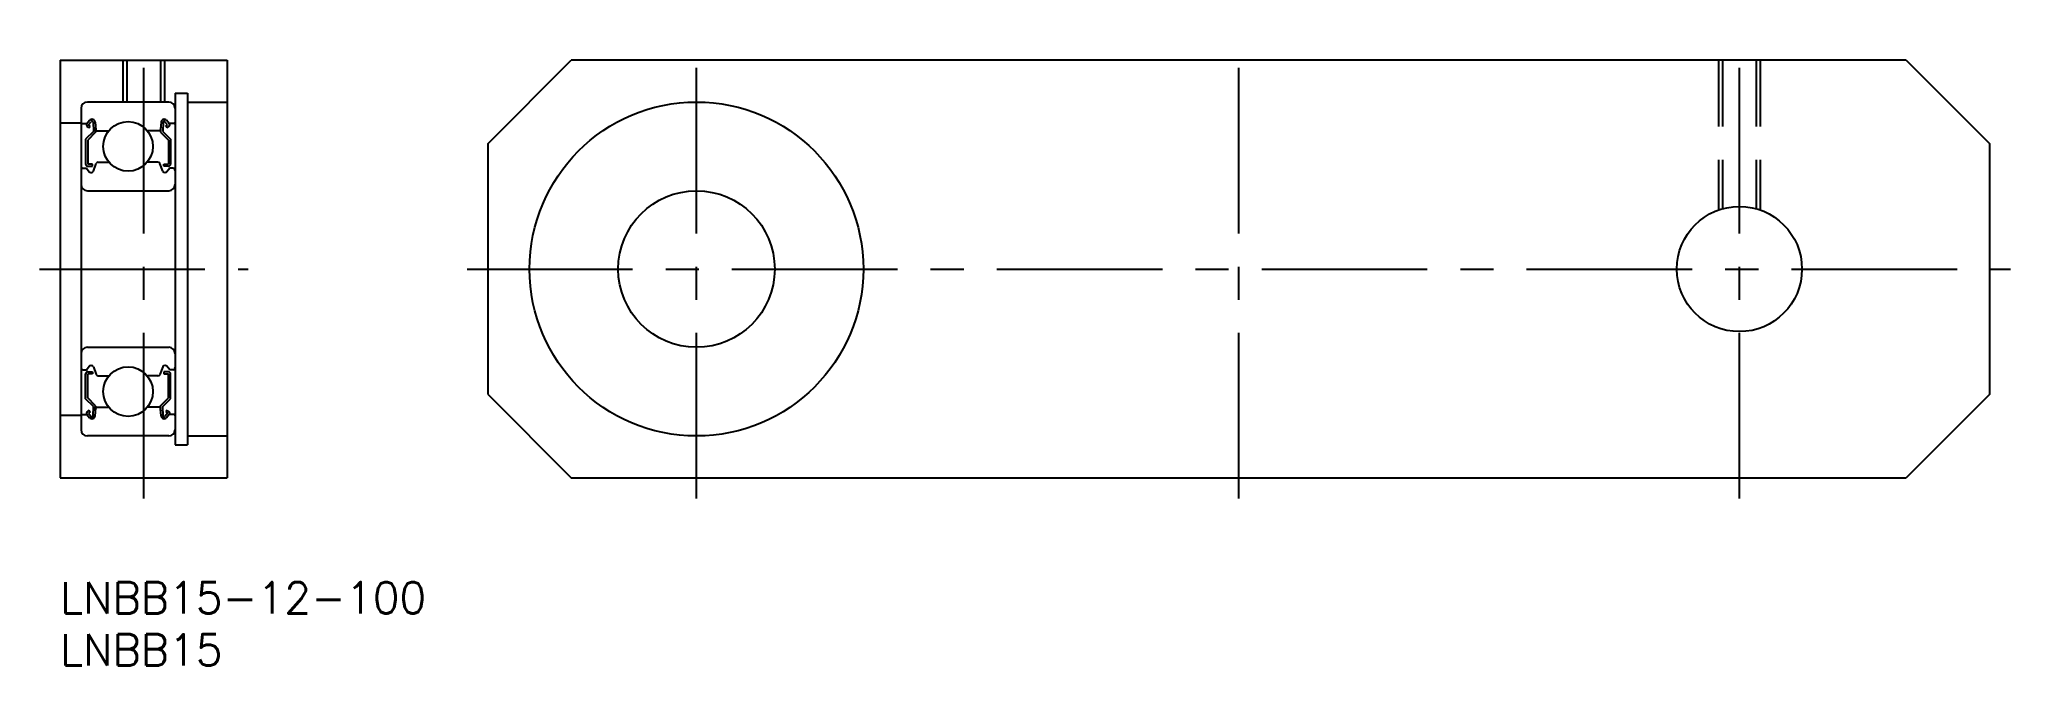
# Model space of a CAD drawing. Extents: x -2 to 187, y -8 to 52.
import ezdxf

# ---------------------------------------------------------------- set-up
doc = ezdxf.new("R2010")
doc.units = 0
doc.header["$LTSCALE"] = 0.5
doc.linetypes.add('CENTER', pattern=[50.8, 31.75, -6.35, 6.35, -6.35])
doc.linetypes.add('DASHED', pattern=[19.05, 12.7, -6.35])
for name, color, linetype in [('MSM_CENTER', 1, 'CENTER'), ('MSM_CONTINUOUS', 7, 'CONTINUOUS'), ('MSM_DASHED', 4, 'DASHED'), ('MSM_PART_NUMBER', 7, 'CONTINUOUS')]:
    doc.layers.add(name, color=color, linetype=linetype)
doc.styles.get("Standard").update_dxf_attribs({"font": 'txt.shx', "height": 3, "bigfont": 'bigfont.shx'})

# ---------------------------------------------------------------- blocks, each defined once
blk = doc.blocks.new('*U19')
at = {"layer": 'MSM_PART_NUMBER'}
blk.add_text('LNBB15-12-100', height=3, dxfattribs=at).set_placement((0, -3))
blk = doc.blocks.new('*U20')
at = {"layer": 'MSM_PART_NUMBER'}
blk.add_text('LNBB15', height=3, dxfattribs=at).set_placement((0, -8))

msp = doc.modelspace()

# ---------------------------------------------------------------- linework, layer by layer
at = {"layer": 'MSM_CENTER'}
for p, q in [((8, 8), (8, 52)), ((61, 8), (61, 52)), ((113, 8), (113, 52)), ((161, 8), (161, 52)), ((-2, 30), (18, 30)), ((39, 30), (187, 30))]:
    msp.add_line(p, q, dxfattribs=at)
at = {"layer": 'MSM_CONTINUOUS'}
for p, q in [((0, 50), (16, 50)), ((0, 50), (0, 10)), ((16, 50), (16, 10)), ((41, 42), (49, 50)), ((177, 50), (49, 50)), ((177, 50), (185, 42)), ((2, 45.4), (2, 14.6)), ((10.4, 46), (2.6, 46)), ((11, 46.85), (12.2, 46.85)), ((11, 46.85), (11, 13.15)), ((12.2, 46.85), (12.2, 13.15)), ((12.2, 46), (16, 46)), ((0, 44), (2, 44)), ((2.1, 43.95), (2.56, 43.95)), ((2.56, 43.95), (2.81, 44.25)), ((2.74, 43.54), (2.58, 43.67)), ((2.71, 43.82), (2.96, 44.12)), ((2.87, 43.69), (2.71, 43.82)), ((2.74, 43.54), (2.87, 43.69)), ((3.14, 44.06), (3.18, 43.18)), ((3.34, 44.08), (3.4, 43.34)), ((3.38, 43.57), (3.38, 43.1)), ((9.66, 44.08), (9.6, 43.34)), ((9.62, 43.57), (9.62, 43.1)), ((9.86, 44.06), (9.82, 43.18)), ((10.29, 43.82), (10.04, 44.12)), ((10.13, 43.69), (10.29, 43.82)), ((10.26, 43.54), (10.13, 43.69)), ((10.44, 43.95), (10.19, 44.25)), ((10.26, 43.54), (10.42, 43.67)), ((10.9, 43.95), (10.44, 43.95)), ((3.18, 43.18), (2.43, 42.43)), ((2.43, 42.43), (2.43, 40.05)), ((3.38, 43.1), (2.63, 42.35)), ((2.63, 42.35), (2.63, 40.05)), ((3.5, 43.25), (4.65, 43.25)), ((9.5, 43.25), (8.35, 43.25)), ((9.62, 43.1), (10.37, 42.35)), ((9.82, 43.18), (10.57, 42.43)), ((10.37, 42.35), (10.37, 40.05)), ((10.57, 42.43), (10.57, 40.05)), ((41, 42), (41, 18)), ((185, 18), (185, 42)), ((3.08, 40.05), (2.63, 40.05)), ((2.63, 39.85), (3.08, 39.85)), ((3.08, 39.85), (3.08, 40.05)), ((3.18, 39.38), (3.45, 40.12)), ((3.64, 40.25), (4.65, 40.25)), ((9.36, 40.25), (8.35, 40.25)), ((9.82, 39.38), (9.55, 40.12)), ((9.92, 39.85), (9.92, 40.05)), ((9.92, 40.05), (10.37, 40.05)), ((10.37, 39.85), (9.92, 39.85)), ((2.2, 39.65), (2.5, 39.65)), ((2.5, 39.65), (2.78, 39.32)), ((2.93, 39.25), (2.99, 39.25)), ((10.07, 39.25), (10.01, 39.25)), ((10.5, 39.65), (10.22, 39.32)), ((10.8, 39.65), (10.5, 39.65)), ((2.6, 37.5), (10.4, 37.5)), ((2.6, 22.5), (10.4, 22.5)), ((3.57, 22.5), (3.57, 22.5)), ((2.2, 20.35), (2.5, 20.35)), ((2.43, 17.57), (2.43, 19.95)), ((2.5, 20.35), (2.78, 20.68)), ((2.63, 20.15), (3.08, 20.15)), ((3.08, 19.95), (2.63, 19.95)), ((2.63, 17.65), (2.63, 19.95)), ((2.93, 20.75), (2.99, 20.75)), ((3.08, 20.15), (3.08, 19.95)), ((3.18, 20.62), (3.45, 19.88)), ((3.64, 19.75), (4.65, 19.75)), ((9.36, 19.75), (8.35, 19.75)), ((9.82, 20.62), (9.55, 19.88)), ((10.37, 20.15), (9.92, 20.15)), ((9.92, 20.15), (9.92, 19.95)), ((9.92, 19.95), (10.37, 19.95)), ((10.07, 20.75), (10.01, 20.75)), ((10.5, 20.35), (10.22, 20.68)), ((10.37, 17.65), (10.37, 19.95)), ((10.8, 20.35), (10.5, 20.35)), ((10.57, 17.57), (10.57, 19.95)), ((3.18, 16.82), (2.43, 17.57)), ((3.38, 16.9), (2.63, 17.65)), ((9.62, 16.9), (10.37, 17.65)), ((9.82, 16.82), (10.57, 17.57)), ((41, 18), (49, 10)), ((185, 18), (177, 10)), ((0, 16), (2, 16)), ((2.1, 16.05), (2.56, 16.05)), ((2.56, 16.05), (2.81, 15.75)), ((2.74, 16.46), (2.58, 16.33)), ((2.87, 16.31), (2.71, 16.18)), ((2.71, 16.18), (2.96, 15.88)), ((2.74, 16.46), (2.87, 16.31)), ((3.14, 15.94), (3.18, 16.82)), ((3.34, 15.92), (3.4, 16.66)), ((3.38, 16.43), (3.38, 16.9)), ((3.5, 16.75), (4.65, 16.75)), ((9.5, 16.75), (8.35, 16.75)), ((9.66, 15.92), (9.6, 16.66)), ((9.62, 16.43), (9.62, 16.9)), ((9.86, 15.94), (9.82, 16.82)), ((10.29, 16.18), (10.04, 15.88)), ((10.26, 16.46), (10.13, 16.31)), ((10.13, 16.31), (10.29, 16.18)), ((10.44, 16.05), (10.19, 15.75)), ((10.26, 16.46), (10.42, 16.33)), ((10.9, 16.05), (10.44, 16.05)), ((10.4, 14), (2.6, 14)), ((12.2, 14), (16, 14)), ((11, 13.15), (12.2, 13.15)), ((0, 10), (16, 10)), ((49, 10), (177, 10))]:
    msp.add_line(p, q, dxfattribs=at)
for centre, radius in [((61, 30), 16), ((6.5, 41.75), 2.38), ((61, 30), 7.5), ((161, 30), 6), ((6.5, 18.25), 2.38)]:
    msp.add_circle(centre, radius, dxfattribs=at)
for centre, radius, start, end in [((2.6, 45.4), 0.6, 90, 180), ((10.4, 45.4), 0.6, 0, 90), ((2.1, 44.05), 0.1, 180, 270), ((2.71, 43.82), 0.2, 140.0002, 230.0848), ((3.04, 44.05), 0.3, 4.9968, 140.0002), ((3.04, 44.06), 0.1, 2.8198, 140.0033), ((9.96, 44.05), 0.3, 39.9998, 175.0032), ((9.96, 44.06), 0.1, 39.9967, 177.1802), ((10.29, 43.82), 0.2, 309.9152, 39.9998), ((10.9, 44.05), 0.1, 270, 0), ((3.5, 43.35), 0.1, 184.9968, 269.9995), ((9.5, 43.35), 0.1, 270.0005, 355.0032), ((2.63, 40.05), 0.2, 180, 270), ((3.64, 40.05), 0.2, 90, 159.9919), ((9.36, 40.05), 0.2, 20.0081, 90), ((10.37, 40.05), 0.2, 270, 0), ((2.2, 39.45), 0.2, 90, 180), ((2.6, 38.1), 0.6, 180, 270), ((2.93, 39.45), 0.2, 219.9962, 270), ((2.99, 39.45), 0.2, 270, 339.9919), ((10.01, 39.45), 0.2, 200.0081, 270), ((10.07, 39.45), 0.2, 270, 320.0038), ((10.4, 38.1), 0.6, 270, 0), ((10.8, 39.45), 0.2, 0, 90), ((2.6, 21.9), 0.6, 90, 180), ((10.4, 21.9), 0.6, 0, 90), ((2.2, 20.55), 0.2, 180, 270), ((2.63, 19.95), 0.2, 90, 180), ((2.93, 20.55), 0.2, 90, 140.0038), ((2.99, 20.55), 0.2, 20.0081, 90), ((3.64, 19.95), 0.2, 200.0081, 270), ((9.36, 19.95), 0.2, 270, 339.9919), ((10.01, 20.55), 0.2, 90, 159.9919), ((10.07, 20.55), 0.2, 39.9962, 90), ((10.37, 19.95), 0.2, 0, 90), ((10.8, 20.55), 0.2, 270, 0), ((2.1, 15.95), 0.1, 90, 180), ((2.71, 16.18), 0.2, 129.9152, 219.9998), ((3.04, 15.95), 0.3, 219.9998, 355.0032), ((3.04, 15.94), 0.1, 219.9967, 357.1802), ((3.5, 16.65), 0.1, 90.0005, 175.0032), ((9.5, 16.65), 0.1, 4.9968, 89.9995), ((9.96, 15.95), 0.3, 184.9968, 320.0002), ((9.96, 15.94), 0.1, 182.8198, 320.0033), ((10.29, 16.18), 0.2, 320.0002, 50.0848), ((10.9, 15.95), 0.1, 0, 90), ((2.6, 14.6), 0.6, 180, 270), ((10.4, 14.6), 0.6, 270, 0)]:
    msp.add_arc(centre, radius, start, end, dxfattribs=at)
at = {"layer": 'MSM_DASHED'}
for p, q in [((6, 50), (6, 46)), ((6.38, 50), (6.38, 46)), ((9.62, 50), (9.62, 46)), ((10, 50), (10, 46)), ((159, 50), (159, 35.66)), ((159.38, 50), (159.38, 35.78)), ((162.62, 50), (162.62, 35.78)), ((163, 50), (163, 35.66))]:
    msp.add_line(p, q, dxfattribs=at)

# ---------------------------------------------------------------- block references
at = {"layer": 'MSM_CONTINUOUS'}
for name in ['*U19', '*U20']:
    msp.add_blockref(name, (0, 0), dxfattribs=at)

doc.saveas('drawing.dxf')
